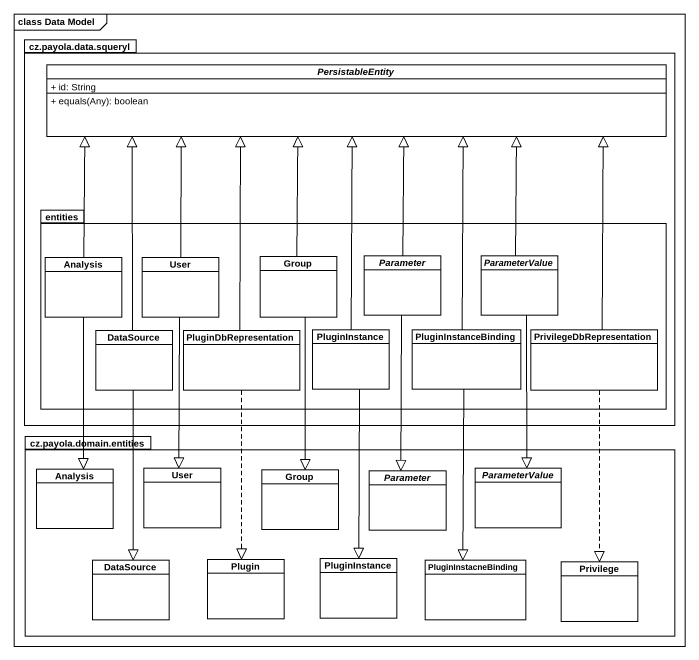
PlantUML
@startuml
mainframe class Data Model
hide circle
hide empty members
skinparam classAttributeIconSize 0
package "cz.payola.data.squeryl" as cz_payola_data_squeryl {
  abstract class PersistableEntity {
    + id: String
    + equals(Any): boolean
  }
  package entities {
    class Analysis
    class User
    class "Group" as Group_
    abstract class Parameter
    abstract class ParameterValue
    class DataSource
    class PluginDbRepresentation
    class PluginInstance
    class PluginInstanceBinding
    class PrivilegeDbRepresentation
  }
}
package "cz.payola.domain.entities" as cz_payola_domain_entities {
  class "Analysis" as Analysis_2
  class "User" as User_2
  class "Group" as Group__2
  abstract class "Parameter" as Parameter_2
  abstract class "ParameterValue" as ParameterValue_2
  class "DataSource" as DataSource_2
  class Plugin
  class "PluginInstance" as PluginInstance_2
  class PluginInstacneBinding
  class Privilege
}
Analysis -up-|> PersistableEntity
Analysis --|> Analysis_2
User -up-|> PersistableEntity
User --|> User_2
Group_ -up-|> PersistableEntity
Group_ --|> Group__2
Parameter -up-|> PersistableEntity
Parameter --|> Parameter_2
ParameterValue -up-|> PersistableEntity
ParameterValue --|> ParameterValue_2
DataSource -up-|> PersistableEntity
DataSource --|> DataSource_2
PluginDbRepresentation -up-|> PersistableEntity
PluginDbRepresentation ..|> Plugin
PluginInstance -up-|> PersistableEntity
PluginInstance --|> PluginInstance_2
PluginInstanceBinding -up-|> PersistableEntity
PluginInstanceBinding --|> PluginInstacneBinding
PrivilegeDbRepresentation -up-|> PersistableEntity
PrivilegeDbRepresentation ..|> Privilege
@enduml
